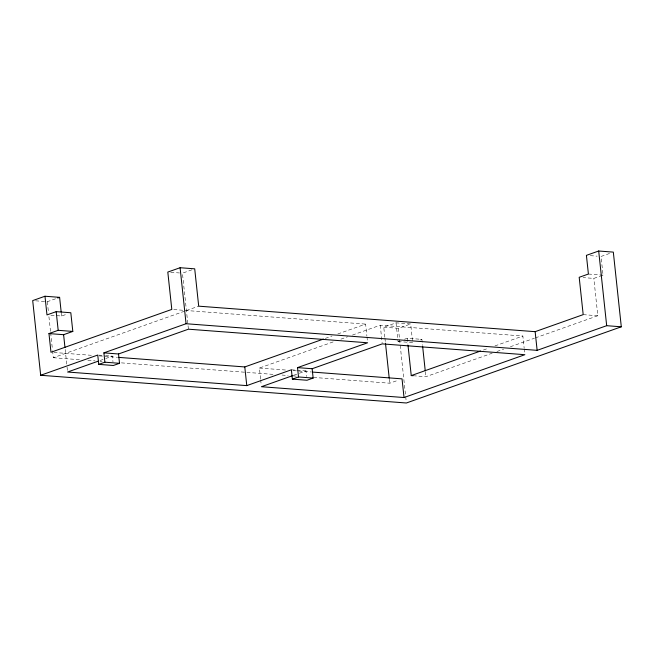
<?xml version="1.0" encoding="UTF-8"?>
<svg xmlns="http://www.w3.org/2000/svg" width="654" height="654" viewBox="0 0 654 654"><rect width="100%" height="100%" fill="white"/><g stroke="black" fill="none" stroke-linecap="round" stroke-linejoin="round"><path stroke-width="0.49" stroke-dasharray="3.27 2.45" d="M35.627 300.815L47.325 301.698L56.775 298.355M50.881 315.203L61.607 316.021L67.133 314.059M191.884 269.832L182.433 273.184L188.417 329.191M52.565 350.716L53.317 357.713L185.466 310.863M186.423 310.527L198.702 306.17M99.988 360.542L104.754 358.858M105.703 358.515L112.374 356.152L112.978 361.752M325.34 338.388L332.052 336.001M337.807 333.965L365.611 324.106L366.878 335.894M260.57 378.862L259.409 368.047L333.254 341.87M340.922 339.156L347.634 336.769M352.432 335.077L380.244 325.218L522.865 336.025L524.124 347.814M384.838 337.202L383.767 327.204L396.046 322.847L410.679 323.959L412.568 341.641M383.767 327.204L398.392 328.308L410.679 323.959M609.536 253.458L601.034 256.466L603.029 275.138L593.824 278.408L583.098 277.59M293.671 375.282L298.412 373.598M299.36 373.262L306.007 370.908L306.603 376.508M396.046 322.847L398.041 341.519L399.888 340.865M404.491 339.23L407.254 338.249L421.879 339.361L422.525 345.418M420.04 340.015L421.879 339.361M313.519 377.432L389.751 383.211L398.253 380.203M483.412 350.013L488.219 348.304M494.955 345.917L522.865 336.025M413.197 375.739L425.868 376.704L492.151 353.209M496.95 351.5L503.678 349.122M510.398 346.734L534.416 338.224M535.373 337.881L597.813 315.751L593.824 278.408M590.309 255.657L597.135 256.172M588.404 274.034L603.029 275.138M170.735 272.293L179.507 272.963M583.188 314.639L597.813 315.751M173.743 309.563L365.611 324.106M398.041 341.519L412.674 342.622M98.721 355.122L104.575 355.563M105.547 355.637L112.374 356.152M291.382 369.804L306.007 370.908M53.89 352.473L93.081 355.441M99.195 355.907L117.516 357.297M259.409 368.047L286.918 370.131M293.033 370.597L311.369 371.987M53.317 357.713L79.739 359.716M87.873 360.329L94.985 360.869M100.07 361.253L102.106 361.409M121.415 362.872L273.879 374.431M282.013 375.044L288.112 375.51M293.188 375.895L296.237 376.124M524.23 348.803L524.647 352.727M425.337 371.66L425.868 376.704M407.254 338.249L407.9 344.306M398.392 328.308L406.159 400.976M384.944 338.2L385.369 342.206M389.326 379.214L389.751 383.211M380.244 325.218L382.132 342.9M366.976 336.884L367.507 341.797M260.676 379.843L261.199 384.756M61.288 313.07L61.607 316.021M65.171 349.432L66.961 366.134M67.068 367.115L67.591 372.028M47.325 301.698L48.502 312.702M48.927 316.708L50.538 331.709M50.644 332.706L52.459 349.71"/><path stroke-width="0.98" d="M44.979 296.237L32.7 300.595L40.679 375.273L406.379 402.995L621.3 326.796L613.321 252.117L598.688 251.005L586.409 255.362L588.404 274.034L579.191 277.296L583.188 314.639L535.144 331.668L198.702 306.17L194.712 268.827L180.087 267.723L167.808 272.072L171.798 309.416L50.971 352.253L48.968 333.581L58.181 330.311L72.815 331.423L70.812 312.751L56.187 311.647L46.974 314.909L44.979 296.237L59.612 297.349L61.182 312.089M57.724 298.02L59.612 297.349M48.968 333.581L63.602 334.693L72.815 331.423M40.679 375.273L97.748 355.04L98.746 364.376L113.371 365.488L119.518 363.313L118.521 353.978L188.417 329.191L367.613 342.778L297.521 367.622L298.518 376.957L292.379 379.14L291.382 369.804L246.779 385.615L67.591 372.028L98.084 361.221M98.746 364.376L104.885 362.202L103.888 352.866L186.071 323.73L537.138 350.34L606.675 325.692L621.3 326.796M118.537 357.37L244.784 366.943L323.419 339.066M292.722 375.617L261.412 386.718L404.033 397.534L524.86 354.697L382.238 343.881L312.146 368.733L297.521 367.622M312.146 368.733L313.143 378.069L307.004 380.244L292.379 379.14M408.006 345.32L411.243 375.592L480.526 351.034M411.243 375.592L413.197 375.739M103.888 352.866L118.521 353.978M312.383 372.061L402.03 378.862L404.033 397.534M104.885 362.202L119.518 363.313M298.518 376.957L313.143 378.069M598.688 251.005L606.675 325.692M535.144 331.668L537.138 350.34M422.639 346.424L425.223 370.646M385.476 343.203L389.22 378.208M244.784 366.943L246.779 385.615M180.087 267.723L186.071 323.73M63.602 334.693L64.967 347.462M56.187 311.647L58.181 330.311"/></g></svg>
